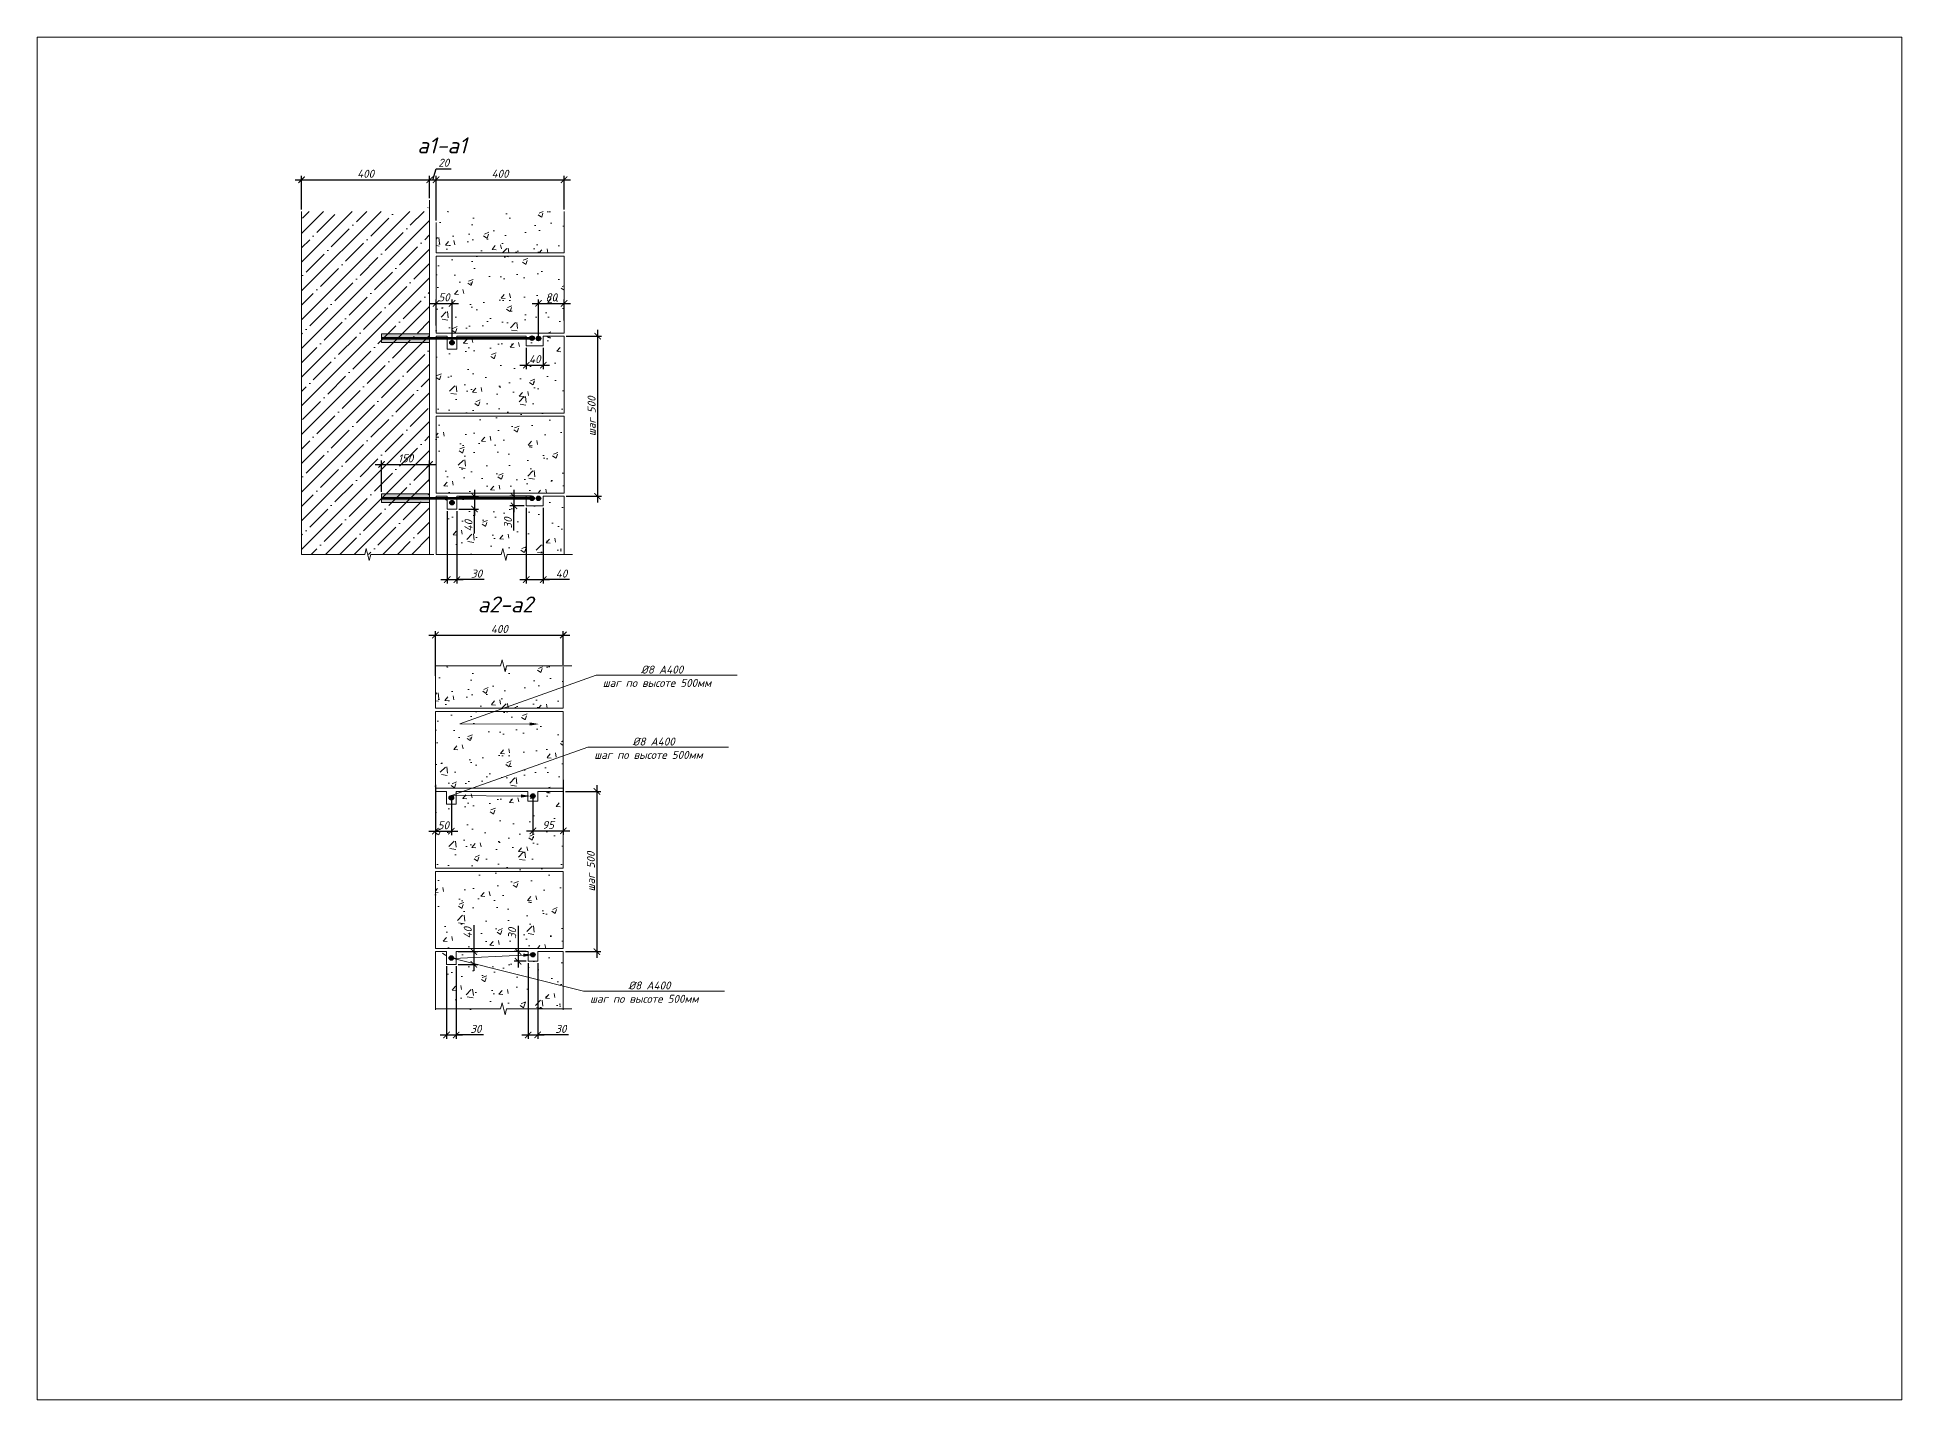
# Model space of a CAD drawing. Header units: millimetres. Extents: x -69292 to 68568, y 17750 to 120236.
# Drawn here: x 14112 to 19937, y 18648 to 22905 of the extents above; entities that cross this region are included whole.
import ezdxf
from ezdxf import colors
from ezdxf.entities.mleader import LeaderData, LeaderLine
from ezdxf.math import Vec2, Vec3

# ---------------------------------------------------------------- set-up
doc = ezdxf.new("R2010")
doc.units = ezdxf.units.MM
doc.header["$PDMODE"] = 3
doc.linetypes.add('K5LT32768', pattern=[0])
doc.layers.get('0').update_dxf_attribs({"lineweight": 5})
doc.layers.get('Defpoints').update_dxf_attribs({"lineweight": 0})
doc.layers.add('#Выноски', color=7, linetype='Continuous', lineweight=15)
doc.layers.add('k_ Размеры', color=7, linetype='Continuous', lineweight=15)
doc.layers.add('razmeru', color=7, linetype='Continuous', lineweight=13, true_color=0x000000)
doc.layers.add('тонкая', color=7, linetype='Continuous', lineweight=15, true_color=0x000000)
doc.layers.add('Системный слой', color=7, linetype='Continuous')
doc.styles.add('GOST 2.304', font='isocpeui.ttf')
doc.styles.add('STEP PR', font='isocpeui.ttf')
doc.dimstyles.new('SPDS', dxfattribs={"dimscale": 10, "dimtxt": 2.5, "dimasz": 2, "dimexe": 1.25, "dimexo": 0.625, "dimtad": 1, "dimdec": 0, "dimrnd": 0.001, "dimtxsty": 'STEP PR', "dimblk": 'ARCHTICK', "dimcen": 2.5, "dimdle": 2, "dimclrd": 256, "dimclre": 256, "dimclrt": 7, "dimadec": 0, "dimazin": 2, "dimtfac": 0.75, "dimtdec": 0, "dimtmove": 1, "dimatfit": 3, "dimfxl": 1, "dimtolj": 1, "dimarcsym": 1})

# ---------------------------------------------------------------- blocks, each defined once
blk = doc.blocks.new('A$C7E2A33D1')
at = {"layer": 'Системный слой'}
h = blk.add_hatch(color=1, dxfattribs=at)
edge = h.paths.add_edge_path()
edge.add_line((0, 70), (35, 61))
edge.add_line((35, 61), (60, 36))
edge.add_line((60, 36), (70, 1))
edge.add_line((70, 1), (61, -34))
edge.add_line((61, -34), (37, -60))
edge.add_line((37, -60), (2, -70))
edge.add_line((2, -70), (-33, -62))
edge.add_line((-33, -62), (-59, -38))
edge.add_line((-59, -38), (-70, -4))
edge.add_line((-70, -4), (-63, 31))
edge.add_line((-63, 31), (-39, 58))
edge.add_line((-39, 58), (-5, 70))
edge.add_line((-5, 70), (0, 70))
at = {"layer": 'Системный слой', "color": 1, "linetype": 'K5LT32768'}
blk.add_circle((0, 0), 70, dxfattribs=at)
at = {"layer": 'тонкая', "ltscale": 0.1}
for p, q in [((-70, 0), (70, 0)), ((0, 70), (0, -70))]:
    blk.add_line(p, q, dxfattribs=at)
blk = doc.blocks.new('_ArchTick')
at = {"color": 0, "linetype": 'ByBlock', "const_width": 0.15}
blk.add_lwpolyline([(-0.5, -0.5), (0.5, 0.5)], dxfattribs=at)
blk = doc.blocks.new('*D433')
at = {"layer": 'Defpoints', "color": 0, "transparency": 16777216}
for p in [(15757.4, 21970.7), (15757.4, 21470.7), (15862.1, 21470.7)]:
    blk.add_point(p, dxfattribs=at)
at = {"layer": 'k_ Размеры', "lineweight": -2, "transparency": 16777216}
for p, q in [((15763.6, 21970.7), (15874.6, 21970.7)), ((15862.1, 21990.7), (15862.1, 21450.7)), ((15763.6, 21470.7), (15874.6, 21470.7))]:
    blk.add_line(p, q, dxfattribs=at)
at = {"layer": 'k_ Размеры', "lineweight": -2, "transparency": 16777216, "xscale": 20, "yscale": 20, "zscale": 20}
for p, rotation in [((15862.1, 21970.7), 90), ((15862.1, 21470.7), 270)]:
    blk.add_blockref('_ArchTick', p, dxfattribs=dict(at, rotation=rotation))
at = {"layer": 'k_ Размеры', "color": 7, "transparency": 16777216, "insert": (15843.4, 21720.7), "char_height": 25, "attachment_point": 5, "rotation": 90, "style": 'STEP PR'}
blk.add_mtext('\\A1;шаг 500', dxfattribs=at)
blk = doc.blocks.new('*D417')
at = {"layer": 'Defpoints', "color": 0, "transparency": 16777216}
for p in [(15392.5, 21430.7), (15422.5, 21430.7), (15422.5, 21210.3)]:
    blk.add_point(p, dxfattribs=at)
at = {"layer": 'k_ Размеры', "lineweight": -2, "transparency": 16777216}
for p, q in [((15392.5, 21424.5), (15392.5, 21197.8)), ((15422.5, 21424.5), (15422.5, 21197.8)), ((15372.5, 21210.3), (15442.5, 21210.3)), ((15507.9, 21210.3), (15422.5, 21210.3))]:
    blk.add_line(p, q, dxfattribs=at)
at = {"layer": 'k_ Размеры', "lineweight": -2, "transparency": 16777216, "xscale": 20, "yscale": 20, "zscale": 20, "rotation": 180}
blk.add_blockref('_ArchTick', (15392.5, 21210.3), dxfattribs=at)
at = {"layer": 'k_ Размеры', "lineweight": -2, "transparency": 16777216, "xscale": 20, "yscale": 20, "zscale": 20}
blk.add_blockref('_ArchTick', (15422.5, 21210.3), dxfattribs=at)
at = {"layer": 'k_ Размеры', "color": 7, "transparency": 16777216, "insert": (15484.1, 21229), "char_height": 25, "attachment_point": 5, "style": 'STEP PR'}
blk.add_mtext('\\A1;30', dxfattribs=at)
blk = doc.blocks.new('*D434')
at = {"layer": 'Defpoints', "color": 0, "transparency": 16777216}
for p in [(15639.5, 21440.7), (15692.4, 21440.7), (15692.4, 21210.3)]:
    blk.add_point(p, dxfattribs=at)
at = {"layer": 'k_ Размеры', "lineweight": -2, "transparency": 16777216}
for p, q in [((15639.5, 21434.5), (15639.5, 21197.8)), ((15692.4, 21434.5), (15692.4, 21197.8)), ((15619.5, 21210.3), (15712.4, 21210.3)), ((15773.9, 21210.3), (15692.4, 21210.3))]:
    blk.add_line(p, q, dxfattribs=at)
at = {"layer": 'k_ Размеры', "lineweight": -2, "transparency": 16777216, "xscale": 20, "yscale": 20, "zscale": 20, "rotation": 180}
blk.add_blockref('_ArchTick', (15639.5, 21210.3), dxfattribs=at)
at = {"layer": 'k_ Размеры', "lineweight": -2, "transparency": 16777216, "xscale": 20, "yscale": 20, "zscale": 20}
blk.add_blockref('_ArchTick', (15692.4, 21210.3), dxfattribs=at)
at = {"layer": 'k_ Размеры', "color": 7, "transparency": 16777216, "insert": (15749.5, 21229), "char_height": 25, "attachment_point": 5, "style": 'STEP PR'}
blk.add_mtext('\\A1;40', dxfattribs=at)
blk = doc.blocks.new('*D435')
at = {"layer": 'Defpoints', "color": 0, "transparency": 16777216}
for p in [(15600.7, 21440.7), (15639.5, 21440.7), (15662.4, 21470.7)]:
    blk.add_point(p, dxfattribs=at)
at = {"layer": 'k_ Размеры', "lineweight": -2, "transparency": 16777216}
for p, q in [((15656.1, 21470.7), (15588.2, 21470.7)), ((15633.3, 21440.7), (15588.2, 21440.7)), ((15600.7, 21490.7), (15600.7, 21420.7)), ((15600.7, 21363.6), (15600.7, 21440.7))]:
    blk.add_line(p, q, dxfattribs=at)
at = {"layer": 'k_ Размеры', "lineweight": -2, "transparency": 16777216, "xscale": 20, "yscale": 20, "zscale": 20}
for p, rotation in [((15600.7, 21470.7), 90), ((15600.7, 21440.7), 270)]:
    blk.add_blockref('_ArchTick', p, dxfattribs=dict(at, rotation=rotation))
at = {"layer": 'k_ Размеры', "color": 7, "transparency": 16777216, "insert": (15581.9, 21387.3), "char_height": 25, "attachment_point": 5, "rotation": 90, "style": 'STEP PR'}
blk.add_mtext('\\A1;30', dxfattribs=at)
blk = doc.blocks.new('*D418')
at = {"layer": 'Defpoints', "color": 0, "transparency": 16777216}
for p in [(15422.5, 21470.7), (15422.5, 21430.7), (15477.5, 21430.7)]:
    blk.add_point(p, dxfattribs=at)
at = {"layer": 'k_ Размеры', "lineweight": -2, "transparency": 16777216}
for p, q in [((15428.8, 21470.7), (15490, 21470.7)), ((15477.5, 21490.7), (15477.5, 21410.7)), ((15428.8, 21430.7), (15490, 21430.7)), ((15477.5, 21354.5), (15477.5, 21430.7))]:
    blk.add_line(p, q, dxfattribs=at)
at = {"layer": 'k_ Размеры', "lineweight": -2, "transparency": 16777216, "xscale": 20, "yscale": 20, "zscale": 20}
for p, rotation in [((15477.5, 21470.7), 90), ((15477.5, 21430.7), 270)]:
    blk.add_blockref('_ArchTick', p, dxfattribs=dict(at, rotation=rotation))
at = {"layer": 'k_ Размеры', "color": 7, "transparency": 16777216, "insert": (15458.7, 21378.8), "char_height": 25, "attachment_point": 5, "rotation": 90, "style": 'STEP PR'}
blk.add_mtext('\\A1;40', dxfattribs=at)
blk = doc.blocks.new('*D419')
at = {"layer": 'Defpoints', "color": 0, "transparency": 16777216}
for p in [(15407.5, 22073.4), (15357.5, 21998.1), (15407.5, 21950.7)]:
    blk.add_point(p, dxfattribs=at)
at = {"layer": 'k_ Размеры', "lineweight": -2, "transparency": 16777216}
for p, q in [((15357.5, 22004.3), (15357.5, 22085.9)), ((15407.5, 21957), (15407.5, 22085.9)), ((15337.5, 22073.4), (15427.5, 22073.4))]:
    blk.add_line(p, q, dxfattribs=at)
at = {"layer": 'k_ Размеры', "lineweight": -2, "transparency": 16777216, "xscale": 20, "yscale": 20, "zscale": 20, "rotation": 180}
blk.add_blockref('_ArchTick', (15357.5, 22073.4), dxfattribs=at)
at = {"layer": 'k_ Размеры', "lineweight": -2, "transparency": 16777216, "xscale": 20, "yscale": 20, "zscale": 20}
blk.add_blockref('_ArchTick', (15407.5, 22073.4), dxfattribs=at)
at = {"layer": 'k_ Размеры', "color": 7, "transparency": 16777216, "insert": (15382.5, 22092.2), "char_height": 25, "attachment_point": 5, "style": 'STEP PR'}
blk.add_mtext('\\A1;50', dxfattribs=at)
blk = doc.blocks.new('*D420')
at = {"layer": 'Defpoints', "color": 0, "transparency": 16777216}
for p in [(15757.4, 22073.4), (15677.4, 21960.7), (15757.4, 22013.2)]:
    blk.add_point(p, dxfattribs=at)
at = {"layer": 'k_ Размеры', "lineweight": -2, "transparency": 16777216}
for p, q in [((15677.4, 21967), (15677.4, 22085.9)), ((15757.4, 22019.5), (15757.4, 22085.9)), ((15657.4, 22073.4), (15777.4, 22073.4))]:
    blk.add_line(p, q, dxfattribs=at)
at = {"layer": 'k_ Размеры', "lineweight": -2, "transparency": 16777216, "xscale": 20, "yscale": 20, "zscale": 20, "rotation": 180}
blk.add_blockref('_ArchTick', (15677.4, 22073.4), dxfattribs=at)
at = {"layer": 'k_ Размеры', "lineweight": -2, "transparency": 16777216, "xscale": 20, "yscale": 20, "zscale": 20}
blk.add_blockref('_ArchTick', (15757.4, 22073.4), dxfattribs=at)
at = {"layer": 'k_ Размеры', "color": 7, "transparency": 16777216, "insert": (15717.4, 22092.2), "char_height": 25, "attachment_point": 5, "style": 'STEP PR'}
blk.add_mtext('\\A1;80', dxfattribs=at)
blk = doc.blocks.new('*D421')
at = {"layer": 'Defpoints', "color": 0, "transparency": 16777216}
for p in [(15337.4, 22459.6), (15337.4, 22395.5), (14937.4, 22360.5)]:
    blk.add_point(p, dxfattribs=at)
at = {"layer": 'k_ Размеры', "lineweight": -2, "transparency": 16777216}
for p, q in [((14917.4, 22459.6), (15357.4, 22459.6)), ((14937.4, 22366.7), (14937.4, 22472.1)), ((15337.4, 22401.7), (15337.4, 22472.1))]:
    blk.add_line(p, q, dxfattribs=at)
at = {"layer": 'k_ Размеры', "lineweight": -2, "transparency": 16777216, "xscale": 20, "yscale": 20, "zscale": 20, "rotation": 180}
blk.add_blockref('_ArchTick', (14937.4, 22459.6), dxfattribs=at)
at = {"layer": 'k_ Размеры', "lineweight": -2, "transparency": 16777216, "xscale": 20, "yscale": 20, "zscale": 20}
blk.add_blockref('_ArchTick', (15337.4, 22459.6), dxfattribs=at)
at = {"layer": 'k_ Размеры', "color": 7, "transparency": 16777216, "insert": (15137.4, 22478.3), "char_height": 25, "attachment_point": 5, "style": 'STEP PR'}
blk.add_mtext('\\A1;400', dxfattribs=at)
blk = doc.blocks.new('*D422')
at = {"layer": 'Defpoints', "color": 0, "transparency": 16777216}
for p in [(15357.5, 22459.6), (15337.4, 22395.5), (15357.5, 22326)]:
    blk.add_point(p, dxfattribs=at)
at = {"layer": 'k_ Размеры', "lineweight": -2, "transparency": 16777216}
for p, q in [((15347.4, 22459.6), (15357.8, 22494)), ((15357.8, 22494), (15405.2, 22494)), ((15317.4, 22459.6), (15377.5, 22459.6)), ((15337.4, 22401.7), (15337.4, 22472.1)), ((15357.5, 22332.2), (15357.5, 22472.1))]:
    blk.add_line(p, q, dxfattribs=at)
at = {"layer": 'k_ Размеры', "lineweight": -2, "transparency": 16777216, "xscale": 20, "yscale": 20, "zscale": 20, "rotation": 180}
blk.add_blockref('_ArchTick', (15337.4, 22459.6), dxfattribs=at)
at = {"layer": 'k_ Размеры', "lineweight": -2, "transparency": 16777216, "xscale": 20, "yscale": 20, "zscale": 20}
blk.add_blockref('_ArchTick', (15357.5, 22459.6), dxfattribs=at)
at = {"layer": 'k_ Размеры', "color": 7, "transparency": 16777216, "insert": (15381.5, 22512.7), "char_height": 25, "attachment_point": 5, "style": 'STEP PR'}
blk.add_mtext('\\A1;20', dxfattribs=at)
blk = doc.blocks.new('*D423')
at = {"layer": 'Defpoints', "color": 0, "transparency": 16777216}
for p in [(15757.4, 22459.6), (15357.5, 22326), (15757.4, 22360.5)]:
    blk.add_point(p, dxfattribs=at)
at = {"layer": 'k_ Размеры', "lineweight": -2, "transparency": 16777216}
for p, q in [((15337.5, 22459.6), (15777.4, 22459.6)), ((15357.5, 22332.2), (15357.5, 22472.1)), ((15757.4, 22366.7), (15757.4, 22472.1))]:
    blk.add_line(p, q, dxfattribs=at)
at = {"layer": 'k_ Размеры', "lineweight": -2, "transparency": 16777216, "xscale": 20, "yscale": 20, "zscale": 20, "rotation": 180}
blk.add_blockref('_ArchTick', (15357.5, 22459.6), dxfattribs=at)
at = {"layer": 'k_ Размеры', "lineweight": -2, "transparency": 16777216, "xscale": 20, "yscale": 20, "zscale": 20}
blk.add_blockref('_ArchTick', (15757.4, 22459.6), dxfattribs=at)
at = {"layer": 'k_ Размеры', "color": 7, "transparency": 16777216, "insert": (15557.4, 22478.3), "char_height": 25, "attachment_point": 5, "style": 'STEP PR'}
blk.add_mtext('\\A1;400', dxfattribs=at)
blk = doc.blocks.new('*D438')
at = {"layer": 'Defpoints', "color": 0, "transparency": 16777216}
for p in [(15639.5, 21940.7), (15692.4, 21940.7), (15692.4, 21880.3)]:
    blk.add_point(p, dxfattribs=at)
at = {"layer": 'k_ Размеры', "lineweight": -2, "transparency": 16777216}
for p, q in [((15639.5, 21934.5), (15639.5, 21867.8)), ((15692.4, 21934.5), (15692.4, 21867.8)), ((15619.5, 21880.3), (15712.4, 21880.3))]:
    blk.add_line(p, q, dxfattribs=at)
at = {"layer": 'k_ Размеры', "lineweight": -2, "transparency": 16777216, "xscale": 20, "yscale": 20, "zscale": 20, "rotation": 180}
blk.add_blockref('_ArchTick', (15639.5, 21880.3), dxfattribs=at)
at = {"layer": 'k_ Размеры', "lineweight": -2, "transparency": 16777216, "xscale": 20, "yscale": 20, "zscale": 20}
blk.add_blockref('_ArchTick', (15692.4, 21880.3), dxfattribs=at)
at = {"layer": 'k_ Размеры', "color": 7, "transparency": 16777216, "insert": (15666, 21899.1), "char_height": 25, "attachment_point": 5, "style": 'STEP PR'}
blk.add_mtext('\\A1;40', dxfattribs=at)
blk = doc.blocks.new('*D439')
at = {"layer": 'Defpoints', "color": 0, "transparency": 16777216}
for p in [(15755.1, 20548.3), (15755.1, 20048.3), (15859.9, 20048.3)]:
    blk.add_point(p, dxfattribs=at)
at = {"layer": 'k_ Размеры', "lineweight": -2, "transparency": 16777216}
for p, q in [((15859.9, 20568.3), (15859.9, 20028.3)), ((15761.4, 20548.3), (15872.4, 20548.3)), ((15761.4, 20048.3), (15872.4, 20048.3))]:
    blk.add_line(p, q, dxfattribs=at)
at = {"layer": 'k_ Размеры', "lineweight": -2, "transparency": 16777216, "xscale": 20, "yscale": 20, "zscale": 20}
for p, rotation in [((15859.9, 20548.3), 90), ((15859.9, 20048.3), 270)]:
    blk.add_blockref('_ArchTick', p, dxfattribs=dict(at, rotation=rotation))
at = {"layer": 'k_ Размеры', "color": 7, "transparency": 16777216, "insert": (15841.1, 20298.3), "char_height": 25, "attachment_point": 5, "rotation": 90, "style": 'STEP PR'}
blk.add_mtext('\\A1;шаг 500', dxfattribs=at)
blk = doc.blocks.new('*D426')
at = {"layer": 'Defpoints', "color": 0, "transparency": 16777216}
for p in [(15390.3, 20008.3), (15420.3, 20008.3), (15420.3, 19787.8)]:
    blk.add_point(p, dxfattribs=at)
at = {"layer": 'k_ Размеры', "lineweight": -2, "transparency": 16777216}
for p, q in [((15390.3, 20002.1), (15390.3, 19775.3)), ((15420.3, 20002.1), (15420.3, 19775.3)), ((15370.3, 19787.8), (15440.3, 19787.8)), ((15505.6, 19787.8), (15420.3, 19787.8))]:
    blk.add_line(p, q, dxfattribs=at)
at = {"layer": 'k_ Размеры', "lineweight": -2, "transparency": 16777216, "xscale": 20, "yscale": 20, "zscale": 20, "rotation": 180}
blk.add_blockref('_ArchTick', (15390.3, 19787.8), dxfattribs=at)
at = {"layer": 'k_ Размеры', "lineweight": -2, "transparency": 16777216, "xscale": 20, "yscale": 20, "zscale": 20}
blk.add_blockref('_ArchTick', (15420.3, 19787.8), dxfattribs=at)
at = {"layer": 'k_ Размеры', "color": 7, "transparency": 16777216, "insert": (15481.9, 19806.6), "char_height": 25, "attachment_point": 5, "style": 'STEP PR'}
blk.add_mtext('\\A1;30', dxfattribs=at)
blk = doc.blocks.new('*D427')
at = {"layer": 'Defpoints', "color": 0, "transparency": 16777216}
for p in [(15645.1, 20018.3), (15675.1, 20018.3), (15675.1, 19787.8)]:
    blk.add_point(p, dxfattribs=at)
at = {"layer": 'k_ Размеры', "lineweight": -2, "transparency": 16777216}
for p, q in [((15645.1, 20012.1), (15645.1, 19775.3)), ((15675.1, 20012.1), (15675.1, 19775.3)), ((15625.1, 19787.8), (15695.1, 19787.8)), ((15771, 19787.8), (15675.1, 19787.8))]:
    blk.add_line(p, q, dxfattribs=at)
at = {"layer": 'k_ Размеры', "lineweight": -2, "transparency": 16777216, "xscale": 20, "yscale": 20, "zscale": 20, "rotation": 180}
blk.add_blockref('_ArchTick', (15645.1, 19787.8), dxfattribs=at)
at = {"layer": 'k_ Размеры', "lineweight": -2, "transparency": 16777216, "xscale": 20, "yscale": 20, "zscale": 20}
blk.add_blockref('_ArchTick', (15675.1, 19787.8), dxfattribs=at)
at = {"layer": 'k_ Размеры', "color": 7, "transparency": 16777216, "insert": (15747.3, 19806.6), "char_height": 25, "attachment_point": 5, "style": 'STEP PR'}
blk.add_mtext('\\A1;30', dxfattribs=at)
blk = doc.blocks.new('*D440')
at = {"layer": 'Defpoints', "color": 0, "transparency": 16777216}
for p in [(15645.1, 20048.3), (15613.9, 20018.3), (15645.1, 20018.3)]:
    blk.add_point(p, dxfattribs=at)
at = {"layer": 'k_ Размеры', "lineweight": -2, "transparency": 16777216}
for p, q in [((15613.9, 20128.8), (15613.9, 20048.3)), ((15638.9, 20048.3), (15601.4, 20048.3)), ((15613.9, 20068.3), (15613.9, 19998.3)), ((15638.9, 20018.3), (15601.4, 20018.3))]:
    blk.add_line(p, q, dxfattribs=at)
at = {"layer": 'k_ Размеры', "lineweight": -2, "transparency": 16777216, "xscale": 20, "yscale": 20, "zscale": 20}
for p, rotation in [((15613.9, 20048.3), 90), ((15613.9, 20018.3), 270)]:
    blk.add_blockref('_ArchTick', p, dxfattribs=dict(at, rotation=rotation))
at = {"layer": 'k_ Размеры', "color": 7, "transparency": 16777216, "insert": (15595.2, 20105.1), "char_height": 25, "attachment_point": 5, "rotation": 90, "style": 'STEP PR'}
blk.add_mtext('\\A1;30', dxfattribs=at)
blk = doc.blocks.new('*D428')
at = {"layer": 'Defpoints', "color": 0, "transparency": 16777216}
for p in [(15420.3, 20048.3), (15420.3, 20008.3), (15475.2, 20008.3)]:
    blk.add_point(p, dxfattribs=at)
at = {"layer": 'k_ Размеры', "lineweight": -2, "transparency": 16777216}
for p, q in [((15475.2, 20131.2), (15475.2, 20048.3)), ((15426.5, 20048.3), (15487.7, 20048.3)), ((15475.2, 20068.3), (15475.2, 19988.3)), ((15426.5, 20008.3), (15487.7, 20008.3))]:
    blk.add_line(p, q, dxfattribs=at)
at = {"layer": 'k_ Размеры', "lineweight": -2, "transparency": 16777216, "xscale": 20, "yscale": 20, "zscale": 20}
for p, rotation in [((15475.2, 20048.3), 90), ((15475.2, 20008.3), 270)]:
    blk.add_blockref('_ArchTick', p, dxfattribs=dict(at, rotation=rotation))
at = {"layer": 'k_ Размеры', "color": 7, "transparency": 16777216, "insert": (15456.5, 20106.8), "char_height": 25, "attachment_point": 5, "rotation": 90, "style": 'STEP PR'}
blk.add_mtext('\\A1;40', dxfattribs=at)
blk = doc.blocks.new('*D429')
at = {"layer": 'Defpoints', "color": 0, "transparency": 16777216}
for p in [(15355.3, 20575.6), (15405.3, 20528.3), (15405.3, 20424.1)]:
    blk.add_point(p, dxfattribs=at)
at = {"layer": 'k_ Размеры', "lineweight": -2, "transparency": 16777216}
for p, q in [((15355.3, 20569.4), (15355.3, 20411.6)), ((15405.3, 20522.1), (15405.3, 20411.6)), ((15335.3, 20424.1), (15425.3, 20424.1))]:
    blk.add_line(p, q, dxfattribs=at)
at = {"layer": 'k_ Размеры', "lineweight": -2, "transparency": 16777216, "xscale": 20, "yscale": 20, "zscale": 20, "rotation": 180}
blk.add_blockref('_ArchTick', (15355.3, 20424.1), dxfattribs=at)
at = {"layer": 'k_ Размеры', "lineweight": -2, "transparency": 16777216, "xscale": 20, "yscale": 20, "zscale": 20}
blk.add_blockref('_ArchTick', (15405.3, 20424.1), dxfattribs=at)
at = {"layer": 'k_ Размеры', "color": 7, "transparency": 16777216, "insert": (15380.3, 20442.8), "char_height": 25, "attachment_point": 5, "style": 'STEP PR'}
blk.add_mtext('\\A1;50', dxfattribs=at)
blk = doc.blocks.new('*D430')
at = {"layer": 'Defpoints', "color": 0, "transparency": 16777216}
for p in [(15755.1, 20590.8), (15660.1, 20538.3), (15755.1, 20425.2)]:
    blk.add_point(p, dxfattribs=at)
at = {"layer": 'k_ Размеры', "lineweight": -2, "transparency": 16777216}
for p, q in [((15755.1, 20584.6), (15755.1, 20412.7)), ((15660.1, 20532.1), (15660.1, 20412.7)), ((15640.1, 20425.2), (15775.1, 20425.2))]:
    blk.add_line(p, q, dxfattribs=at)
at = {"layer": 'k_ Размеры', "lineweight": -2, "transparency": 16777216, "xscale": 20, "yscale": 20, "zscale": 20, "rotation": 180}
blk.add_blockref('_ArchTick', (15660.1, 20425.2), dxfattribs=at)
at = {"layer": 'k_ Размеры', "lineweight": -2, "transparency": 16777216, "xscale": 20, "yscale": 20, "zscale": 20}
blk.add_blockref('_ArchTick', (15755.1, 20425.2), dxfattribs=at)
at = {"layer": 'k_ Размеры', "color": 7, "transparency": 16777216, "insert": (15707.6, 20443.9), "char_height": 25, "attachment_point": 5, "style": 'STEP PR'}
blk.add_mtext('\\A1;95', dxfattribs=at)
blk = doc.blocks.new('*D431')
at = {"layer": 'Defpoints', "color": 0, "transparency": 16777216}
for p in [(15755.1, 21037.2), (15755.1, 20938.1), (15355.3, 20903.5)]:
    blk.add_point(p, dxfattribs=at)
at = {"layer": 'k_ Размеры', "lineweight": -2, "transparency": 16777216}
for p, q in [((15335.3, 21037.2), (15775.1, 21037.2)), ((15355.3, 20909.8), (15355.3, 21049.7)), ((15755.1, 20944.3), (15755.1, 21049.7))]:
    blk.add_line(p, q, dxfattribs=at)
at = {"layer": 'k_ Размеры', "lineweight": -2, "transparency": 16777216, "xscale": 20, "yscale": 20, "zscale": 20, "rotation": 180}
blk.add_blockref('_ArchTick', (15355.3, 21037.2), dxfattribs=at)
at = {"layer": 'k_ Размеры', "lineweight": -2, "transparency": 16777216, "xscale": 20, "yscale": 20, "zscale": 20}
blk.add_blockref('_ArchTick', (15755.1, 21037.2), dxfattribs=at)
at = {"layer": 'k_ Размеры', "color": 7, "transparency": 16777216, "insert": (15555.2, 21055.9), "char_height": 25, "attachment_point": 5, "style": 'STEP PR'}
blk.add_mtext('\\A1;400', dxfattribs=at)
blk = doc.blocks.new('*D432')
at = {"layer": 'Defpoints', "color": 0, "transparency": 16777216}
for p in [(15337.4, 21570.3), (15337.4, 21509.3), (15187.4, 21478)]:
    blk.add_point(p, dxfattribs=at)
at = {"layer": 'k_ Размеры', "lineweight": -2, "transparency": 16777216}
for p, q in [((15167.4, 21570.3), (15357.4, 21570.3)), ((15187.4, 21484.2), (15187.4, 21582.8)), ((15337.4, 21515.6), (15337.4, 21582.8))]:
    blk.add_line(p, q, dxfattribs=at)
at = {"layer": 'k_ Размеры', "lineweight": -2, "transparency": 16777216, "xscale": 20, "yscale": 20, "zscale": 20, "rotation": 180}
blk.add_blockref('_ArchTick', (15187.4, 21570.3), dxfattribs=at)
at = {"layer": 'k_ Размеры', "lineweight": -2, "transparency": 16777216, "xscale": 20, "yscale": 20, "zscale": 20}
blk.add_blockref('_ArchTick', (15337.4, 21570.3), dxfattribs=at)
at = {"layer": 'k_ Размеры', "color": 7, "transparency": 16777216, "insert": (15262.4, 21589), "char_height": 25, "attachment_point": 5, "style": 'STEP PR'}
blk.add_mtext('\\A1;150', dxfattribs=at)
blk = doc.blocks.new('*U443')
at = {"color": 0, "linetype": 'ByBlock', "lineweight": -2}
for p, q in [((13.15, 0), (13.46, 1.25)), ((13.46, 1.25), (14.08, -1.25)), ((13.15, 0), (0, 0)), ((14.08, -1.25), (14.4, 0)), ((27.54, 0), (14.4, 0))]:
    blk.add_line(p, q, dxfattribs=at)
blk = doc.blocks.new('*U192')
at = {"color": 0, "linetype": 'ByBlock', "lineweight": -2}
for p, q in [((13.58, 0), (13.9, 1.25)), ((13.9, 1.25), (14.52, -1.25)), ((13.58, 0), (0, 0)), ((14.52, -1.25), (14.83, 0)), ((28.42, 0), (14.83, 0))]:
    blk.add_line(p, q, dxfattribs=at)

msp = doc.modelspace()

# ---------------------------------------------------------------- hatches: boundary and pattern name
at = {"layer": 'razmeru', "ltscale": 0.1}
h = msp.add_hatch(dxfattribs=at)
h.set_pattern_fill('ANSI35', color=250, scale=10)
h.set_pattern_definition([(45, (-1146319.066, -8288146.57), (-44.9012806, 44.9012806), []), (45, (-1146274.165, -8288146.57), (-44.9012806, 44.9012806), [79.375, -15.875, 0, -15.875])])
h.paths.add_polyline_path([(15337.4, 22395.5), (15328.6, 22360.5), (14937.4, 22360.5), (14937.4, 21288.8), (15328.6, 21288.8), (15337.4, 21323.8)])
h = msp.add_hatch(dxfattribs=at)
h.set_pattern_fill('AR-CONC', color=256, scale=0.8)
h.set_pattern_definition([(50, (-1146319.07, -8288146.57), (145.7477352, -12.7512684), [15.24, -167.64]), (355, (-1146319.07, -8288146.57), (-28.1947371, 152.8454762), [12.192, -134.1124673]), (100.4514447, (-1146306.92, -8288147.63), (117.5529977, 140.0942015), [12.952007, -142.4721957]), (46.1842, (-1146319.07, -8288105.93), (216.8632327, -33.6338623), [22.86, -251.46]), (96.6355576, (-1146301, -8288108.73), (189.923307, 197.9408997), [19.4280185, -213.7084865]), (351.1841512, (-1146319.07, -8288105.93), (189.923307, 197.9408997), [18.2879737, -201.1677855]), (21, (-1146298.75, -8288116.09), (121.291513, -81.8121585), [15.24, -167.64]), (326, (-1146298.75, -8288116.09), (49.4416227, 147.350373), [12.192, -134.112]), (71.451445, (-1146288.64, -8288122.91), (170.7331354, 65.538215), [12.952007, -142.47195]), (37.5, (-1146319.066, -8288146.57), (2.4708826, 67.6440311), [0, -132.4864, 0, -136.144, 0, -134.62]), (7.5, (-1146319.066, -8288146.57), (53.45573, 80.14445985), [0, -77.6224, 0, -129.4384, 0, -51.308]), (327.5, (-1146364.38, -8288146.57), (108.47247613, -4.5829952), [0, -50.8, 0, -158.496, 0, -210.312]), (317.5, (-1146384.7, -8288146.57), (118.5033451, 20.3411928), [0, -66.04, 0, -105.2576, 0, -149.352])])
h.paths.add_polyline_path([(15757.4, 21470.7), (15692.4, 21470.7), (15692.4, 21440.7), (15662.4, 21440.7), (15662.4, 21470.7), (15422.5, 21470.7), (15422.5, 21440.7), (15392.5, 21440.7), (15392.5, 21470.7), (15357.5, 21470.7), (15357.5, 21254.3), (15366.1, 21288.8), (15757.4, 21288.8)])
h.paths.add_polyline_path([(15392.5, 21970.7), (15357.5, 21970.7), (15357.5, 21480.7), (15757.4, 21480.7), (15757.4, 21970.7), (15692.4, 21970.7), (15692.4, 21940.7), (15662.4, 21940.7), (15662.4, 21970.7), (15422.5, 21970.7), (15422.5, 21940.7), (15392.5, 21940.7)])
h.paths.add_polyline_path([(15357.5, 22230.7), (15757.4, 22230.7), (15757.4, 22360.5), (15366.1, 22360.5), (15357.5, 22326)])
h.paths.add_polyline_path([(15757.4, 22220.7), (15357.5, 22220.7), (15357.5, 21980.7), (15757.4, 21980.7)])
at = {"layer": 'razmeru', "ltscale": 0.1, "true_color": 0xd9d9d9}
h = msp.add_hatch(color=254, dxfattribs=at)
h.dxf.hatch_style = 1
h.paths.add_polyline_path([(15187.4, 21964.6), (15187.4, 21950.8), (15287.4, 21950.8), (15287.4, 21964.6)])
h.paths.add_polyline_path([(15187.4, 21978), (15187.4, 21964.6), (15287.4, 21964.6), (15287.4, 21978)])
h.paths.add_polyline_path([(15287.4, 21978), (15287.4, 21964.6), (15337.4, 21964.6), (15337.4, 21978)])
h.paths.add_polyline_path([(15287.4, 21964.6), (15287.4, 21950.8), (15337.4, 21950.8), (15337.4, 21964.6)])
h = msp.add_hatch(color=254, dxfattribs=at)
h.dxf.hatch_style = 1
h.paths.add_polyline_path([(15187.4, 21464.6), (15187.4, 21450.8), (15287.4, 21450.8), (15287.4, 21464.6)])
h.paths.add_polyline_path([(15187.4, 21478), (15187.4, 21464.6), (15287.4, 21464.6), (15287.4, 21478)])
h.paths.add_polyline_path([(15287.4, 21478), (15287.4, 21464.6), (15337.4, 21464.6), (15337.4, 21478)])
h.paths.add_polyline_path([(15287.4, 21464.6), (15287.4, 21450.8), (15337.4, 21450.8), (15337.4, 21464.6)])
at = {"layer": 'razmeru', "ltscale": 0.1}
h = msp.add_hatch(dxfattribs=at)
h.set_pattern_fill('AR-CONC', color=256, scale=0.8)
h.set_pattern_definition([(50, (-1146321.31, -8289568.99), (145.7477352, -12.7512684), [15.24, -167.64]), (355, (-1146321.31, -8289568.99), (-28.1947371, 152.8454762), [12.192, -134.1124673]), (100.4514447, (-1146309.17, -8289570.05), (117.5529977, 140.0942015), [12.952007, -142.4721957]), (46.1842, (-1146321.31, -8289528.35), (216.8632327, -33.6338623), [22.86, -251.46]), (96.6355576, (-1146303.24, -8289531.15), (189.923307, 197.9408997), [19.4280185, -213.7084865]), (351.1841512, (-1146321.3, -8289528.35), (189.923307, 197.9408997), [18.2879737, -201.1677855]), (21, (-1146300.99, -8289538.51), (121.291513, -81.8121585), [15.24, -167.64]), (326, (-1146300.99, -8289538.51), (49.4416227, 147.350373), [12.192, -134.112]), (71.451445, (-1146290.88, -8289545.33), (170.7331354, 65.538215), [12.952007, -142.47195]), (37.5, (-1146321.31, -8289568.99), (2.4708826, 67.6440311), [0, -132.4864, 0, -136.144, 0, -134.62]), (7.5, (-1146321.31, -8289568.99), (53.45573, 80.14445985), [0, -77.6224, 0, -129.4384, 0, -51.308]), (327.5, (-1146366.625, -8289568.99), (108.47247613, -4.5829952), [0, -50.8, 0, -158.496, 0, -210.312]), (317.5, (-1146386.94, -8289568.99), (118.5033451, 20.3411928), [0, -66.04, 0, -105.2576, 0, -149.352])])
h.paths.add_polyline_path([(15755.1, 20048.3), (15690.1, 20048.3), (15690.1, 20018.3), (15660.1, 20018.3), (15660.1, 20048.3), (15420.3, 20048.3), (15420.3, 20018.3), (15390.3, 20018.3), (15390.3, 20048.3), (15355.3, 20048.3), (15355.3, 19831.8), (15363.9, 19866.4), (15755.1, 19866.4)])
h.paths.add_polyline_path([(15390.3, 20548.3), (15355.3, 20548.3), (15355.3, 20058.3), (15755.1, 20058.3), (15755.1, 20548.3), (15690.1, 20548.3), (15690.1, 20518.3), (15660.1, 20518.3), (15660.1, 20548.3), (15420.3, 20548.3), (15420.3, 20518.3), (15390.3, 20518.3)])
h.paths.add_polyline_path([(15355.3, 20808.3), (15755.1, 20808.3), (15755.1, 20938.1), (15363.9, 20938.1), (15355.3, 20903.5)])
h.paths.add_polyline_path([(15755.1, 20798.3), (15355.3, 20798.3), (15355.3, 20558.3), (15755.1, 20558.3)])

# ---------------------------------------------------------------- linework, layer by layer
at = {"layer": 'Defpoints'}
msp.add_lwpolyline([(14111.6, 22904.6), (19936.6, 22904.6), (19936.6, 18648.1), (14111.6, 18648.1)], close=True, dxfattribs=at)
at = {"layer": 'razmeru', "ltscale": 0.1}
for p, q in [((15337.4, 22395.5), (15337.4, 21288.8)), ((14937.4, 22360.5), (14937.4, 21288.8)), ((15357.5, 22326), (15357.5, 22230.7)), ((15757.4, 22360.5), (15757.4, 22230.7)), ((15357.5, 22230.7), (15757.4, 22230.7)), ((15357.5, 22220.7), (15357.5, 21980.7)), ((15357.5, 22220.7), (15757.4, 22220.7)), ((15757.4, 22220.7), (15757.4, 21980.7)), ((15357.5, 21980.7), (15757.4, 21980.7)), ((15357.5, 21970.7), (15357.5, 21730.7)), ((15757.4, 21970.7), (15757.4, 21730.7)), ((15357.5, 21730.7), (15757.4, 21730.7)), ((15357.5, 21720.7), (15357.5, 21480.7)), ((15357.5, 21720.7), (15757.4, 21720.7)), ((15757.4, 21720.7), (15757.4, 21480.7)), ((15357.5, 21480.7), (15757.4, 21480.7)), ((15357.5, 21470.7), (15357.5, 21288.8)), ((15757.4, 21470.7), (15757.4, 21288.8)), ((15355.3, 20938.1), (15355.3, 20808.3)), ((15755.1, 20938.1), (15755.1, 20808.3)), ((15355.3, 20808.3), (15755.1, 20808.3)), ((15355.3, 20798.3), (15355.3, 20558.3)), ((15355.3, 20798.3), (15755.1, 20798.3)), ((15755.1, 20798.3), (15755.1, 20558.3)), ((15355.3, 20558.3), (15755.1, 20558.3)), ((15355.3, 20548.3), (15355.3, 20308.3)), ((15755.1, 20548.3), (15755.1, 20308.3)), ((15355.3, 20308.3), (15755.1, 20308.3)), ((15355.3, 20298.3), (15355.3, 20058.3)), ((15355.3, 20298.3), (15755.1, 20298.3)), ((15755.1, 20298.3), (15755.1, 20058.3)), ((15355.3, 20058.3), (15755.1, 20058.3)), ((15355.3, 20048.3), (15355.3, 19866.4)), ((15755.1, 20048.3), (15755.1, 19866.4))]:
    msp.add_line(p, q, dxfattribs=at)
at = {"layer": 'razmeru', "color": 1, "ltscale": 0.4, "const_width": 8}
for points in [[(15187.4, 21964.4), (15657.2, 21964.4)], [(15187.4, 21464.4), (15657.2, 21464.4)]]:
    msp.add_lwpolyline(points, dxfattribs=at)
at = {"layer": 'razmeru', "ltscale": 0.1}
for points in [[(15337.4, 21950.8), (15187.4, 21950.8), (15187.4, 21978), (15337.4, 21978)], [(15357.5, 21970.7), (15392.5, 21970.7), (15392.5, 21930.7), (15422.5, 21930.7), (15422.5, 21970.7), (15639.5, 21970.7), (15639.5, 21940.7), (15692.4, 21940.7), (15692.4, 21970.7), (15757.4, 21970.7)], [(15337.4, 21450.8), (15187.4, 21450.8), (15187.4, 21478), (15337.4, 21478)], [(15357.5, 21470.7), (15392.5, 21470.7), (15392.5, 21430.7), (15422.5, 21430.7), (15422.5, 21470.7), (15639.5, 21470.7), (15639.5, 21440.7), (15692.4, 21440.7), (15692.4, 21470.7), (15757.4, 21470.7)], [(15355.3, 20548.3), (15390.3, 20548.3), (15390.3, 20508.3), (15420.3, 20508.3), (15420.3, 20548.3), (15644.1, 20548.3), (15644.1, 20518.3), (15675.1, 20518.3), (15675.1, 20548.3), (15755.1, 20548.3)], [(15355.3, 20048.3), (15390.3, 20048.3), (15390.3, 20008.3), (15420.3, 20008.3), (15420.3, 20048.3), (15645.1, 20048.3), (15645.1, 20018.3), (15675.1, 20018.3), (15675.1, 20048.3), (15755.1, 20048.3)]]:
    msp.add_lwpolyline(points, dxfattribs=at)

# ---------------------------------------------------------------- block references
at = {"xscale": -15, "yscale": -15, "zscale": -15, "rotation": 180}
for name, p in [('*U443', (14937.4, 21288.8)), ('*U192', (15357.5, 21288.8)), ('*U192', (15355.3, 20940.7)), ('*U192', (15355.3, 19869))]:
    msp.add_blockref(name, p, dxfattribs=at)
at = {"layer": 'razmeru', "ltscale": 0.015, "xscale": 0.1, "yscale": 0.1, "zscale": 0.1}
for p in [(15657.2, 21964.4), (15677.4, 21963.6), (15407.5, 21950.7), (15407.5, 21450.7), (15657.2, 21464.4), (15677.4, 21464.3), (15405.3, 20528.3), (15660.1, 20534.1), (15660.1, 20038.3), (15405.3, 20028.3)]:
    msp.add_blockref('A$C7E2A33D1', p, dxfattribs=at)

# ---------------------------------------------------------------- texts
at = {"layer": 'razmeru', "lineweight": 40, "ltscale": 25, "char_height": 50, "width": 1199.999, "attachment_point": 5, "style": 'GOST 2.304'}
for s, insert in [('а1-а1', (15376.2, 22566.9)), ('а2-а2', (15574.1, 21132.6))]:
    msp.add_mtext(s, dxfattribs=dict(at, insert=insert))

# ---------------------------------------------------------------- dimensions: what is measured, and where the dimension line sits
at = {"layer": 'k_ Размеры'}
for base, p1, p2, picture, middle in [((15337.4, 22459.6), (14937.4, 22360.5), (15337.4, 22395.5), '*D421', (15137.4, 22478.3)), ((15357.5, 22459.6), (15337.4, 22395.5), (15357.5, 22326), '*D422', (15364, 22512.7)), ((15757.4, 22459.6), (15357.5, 22326), (15757.4, 22360.5), '*D423', (15557.4, 22478.3)), ((15407.5, 22073.4), (15357.5, 21998.1), (15407.5, 21950.7), '*D419', (15382.5, 22092.2)), ((15757.4, 22073.4), (15677.4, 21960.7), (15757.4, 22013.2), '*D420', (15717.4, 22092.2)), ((15337.4, 21570.3), (15187.4, 21478), (15337.4, 21509.3), '*D432', (15262.4, 21589)), ((15755.1, 21037.2), (15355.3, 20903.5), (15755.1, 20938.1), '*D431', (15555.2, 21055.9)), ((15405.3, 20424.1), (15355.3, 20575.6), (15405.3, 20528.3), '*D429', (15380.3, 20442.8)), ((15755.1, 20425.2), (15660.1, 20538.3), (15755.1, 20590.8), '*D430', (15707.6, 20443.9))]:
    dim = msp.add_linear_dim(base=base, p1=p1, p2=p2, dimstyle='SPDS', dxfattribs=at)
    dim.commit()
    dim.dimension.update_dxf_attribs({"geometry": picture, "text_midpoint": middle})
for base, p1, p2, picture, middle in [((15862.1, 21470.7), (15757.4, 21970.7), (15757.4, 21470.7), '*D433', (15843.4, 21720.7)), ((15859.9, 20048.3), (15755.1, 20548.3), (15755.1, 20048.3), '*D439', (15841.1, 20298.3))]:
    dim = msp.add_linear_dim(base=base, p1=p1, p2=p2, angle=90, text='шаг 500', dimstyle='SPDS', dxfattribs=at)
    dim.commit()
    dim.dimension.update_dxf_attribs({"geometry": picture, "text_midpoint": middle})
dim = msp.add_linear_dim(base=(15692.4, 21880.3), p1=(15639.5, 21940.7), p2=(15692.4, 21940.7), text='40', dimstyle='SPDS', dxfattribs=at)
dim.commit()
dim.dimension.update_dxf_attribs({"geometry": '*D438', "text_midpoint": (15666, 21899.1)})
for base, p1, p2, picture, middle in [((15477.5, 21430.7), (15422.5, 21470.7), (15422.5, 21430.7), '*D418', (15494.4, 21378.8)), ((15600.7, 21440.7), (15662.4, 21470.7), (15639.5, 21440.7), '*D435', (15604, 21387.3)), ((15475.2, 20008.3), (15420.3, 20048.3), (15420.3, 20008.3), '*D428', (15486.4, 20106.8)), ((15613.9, 20018.3), (15645.1, 20048.3), (15645.1, 20018.3), '*D440', (15620.6, 20105.1))]:
    dim = msp.add_linear_dim(base=base, p1=p1, p2=p2, angle=90, dimstyle='SPDS', dxfattribs=at)
    dim.commit()
    dim.dimension.update_dxf_attribs({"geometry": picture, "text_midpoint": middle, "dimtype": 160})
dim = msp.add_linear_dim(base=(15692.4, 21210.3), p1=(15639.5, 21440.7), p2=(15692.4, 21440.7), text='40', dimstyle='SPDS', dxfattribs=at)
dim.commit()
dim.dimension.update_dxf_attribs({"geometry": '*D434', "text_midpoint": (15749.5, 21198.6), "dimtype": 160})
for base, p1, p2, picture, middle in [((15422.5, 21210.3), (15392.5, 21430.7), (15422.5, 21430.7), '*D417', (15484.1, 21195.6)), ((15420.3, 19787.8), (15390.3, 20008.3), (15420.3, 20008.3), '*D426', (15481.9, 19773.1)), ((15675.1, 19787.8), (15645.1, 20018.3), (15675.1, 20018.3), '*D427', (15747.3, 19776.1))]:
    dim = msp.add_linear_dim(base=base, p1=p1, p2=p2, dimstyle='SPDS', dxfattribs=at)
    dim.commit()
    dim.dimension.update_dxf_attribs({"geometry": picture, "text_midpoint": middle, "dimtype": 160})

# ---------------------------------------------------------------- leaders
at = {"layer": '#Выноски'}
ml = msp.add_multileader_mtext('Standard', dxfattribs=at)
ml.set_content('{\\H0.83333x;  %%C8 А400 \\P\\pxqc;шаг по высоте 500мм\\P\\A1;\\H1.2x;       }', color=256, style='STEP PR')
ml.set_leader_properties(color=256, linetype='ByLayer', lineweight=-1)
ml.build(insert=Vec2(0, 0))
ml.multileader.update_dxf_attribs({"text_left_attachment_type": 6, "text_right_attachment_type": 6, "dogleg_length": 0, "arrow_head_size": 30, "scale": 0.1})
ctx = ml.context
ctx.base_point, ctx.scale, ctx.char_height, ctx.arrow_head_size, ctx.landing_gap_size, ctx.plane_origin = Vec3(15858.1, 20911.7), 0.1, 30, 30, 12.5, Vec3(18359.1, 19181.3)
ctx.left_attachment, ctx.right_attachment, ctx.text_align_type = 6, 6, 1
notes = []
notes.append((ctx, [(0, (1, 1, 0), (15858.1, 20911.7), (1, 0), 0, [(0, [(15679.6, 20759), (15432.3, 20760.2)], 0, [])])]))
ctx.mtext.insert, ctx.mtext.rotation, ctx.mtext.alignment, ctx.mtext.flow_direction = Vec3(16047.7, 20941.7), 6.283185, 2, 5
ml = msp.add_multileader_mtext('Standard', dxfattribs=at)
ml.set_content('{\\H0.83333x;  %%C8 А400 \\P\\pxqc;шаг по высоте 500мм\\P\\A1;\\H1.2x;       }', color=256, style='STEP PR')
ml.set_leader_properties(color=256, linetype='ByLayer', lineweight=-1)
ml.build(insert=Vec2(0, 0))
ml.multileader.update_dxf_attribs({"text_left_attachment_type": 6, "text_right_attachment_type": 6, "dogleg_length": 0, "arrow_head_size": 30, "scale": 0.1})
ctx = ml.context
ctx.base_point, ctx.scale, ctx.char_height, ctx.arrow_head_size, ctx.landing_gap_size, ctx.plane_origin = Vec3(15831.6, 20686.8), 0.1, 30, 30, 12.5, Vec3(18332.7, 18956.4)
ctx.left_attachment, ctx.right_attachment, ctx.text_align_type = 6, 6, 1
notes.append((ctx, [(0, (1, 1, 0), (15831.6, 20686.8), (1, 0), 0, [(0, [(15653.1, 20534.1), (15405.8, 20535.3)], 0, [])])]))
ctx.mtext.insert, ctx.mtext.rotation, ctx.mtext.alignment, ctx.mtext.flow_direction = Vec3(16021.2, 20716.8), 6.283185, 2, 5
ml = msp.add_multileader_mtext('Standard', dxfattribs=at)
ml.set_content('{\\H0.83333x;  %%C8 А400 \\P\\pxqc;шаг по высоте 500мм\\P\\A1;\\H1.2x;       }', color=256, style='STEP PR')
ml.set_leader_properties(color=256, linetype='ByLayer', lineweight=-1)
ml.build(insert=Vec2(0, 0))
ml.multileader.update_dxf_attribs({"text_left_attachment_type": 6, "text_right_attachment_type": 6, "dogleg_length": 0, "arrow_head_size": 30, "scale": 0.1})
ctx = ml.context
ctx.base_point, ctx.scale, ctx.char_height, ctx.arrow_head_size, ctx.landing_gap_size, ctx.plane_origin = Vec3(15818.5, 19924.8), 0.1, 30, 30, 12.5, Vec3(18319.6, 18194.4)
ctx.left_attachment, ctx.right_attachment, ctx.text_align_type = 6, 6, 1
notes.append((ctx, [(0, (1, 1, 0), (15818.5, 19924.8), (1, 0), 0, [(0, [(15660.1, 20038.3), (15412.1, 20026.6)], 0, [])])]))
ctx.mtext.insert, ctx.mtext.rotation, ctx.mtext.alignment, ctx.mtext.flow_direction = Vec3(16008.1, 19954.8), 6.283185, 2, 5
for ctx, leaders in notes:
    for number, flags, end, landing, length, lines in leaders:
        leader = LeaderData()
        leader.index, (leader.has_last_leader_line, leader.has_dogleg_vector, leader.attachment_direction) = number, flags
        leader.last_leader_point, leader.dogleg_vector, leader.dogleg_length = Vec3(end), Vec3(landing), length
        for number, points, colour, breaks in lines:
            line = LeaderLine()
            line.index, line.vertices, line.color, line.breaks = number, Vec3.list(points), colors.encode_raw_color(colour), breaks
            leader.lines.append(line)
        ctx.leaders.append(leader)

doc.saveas('drawing.dxf')
